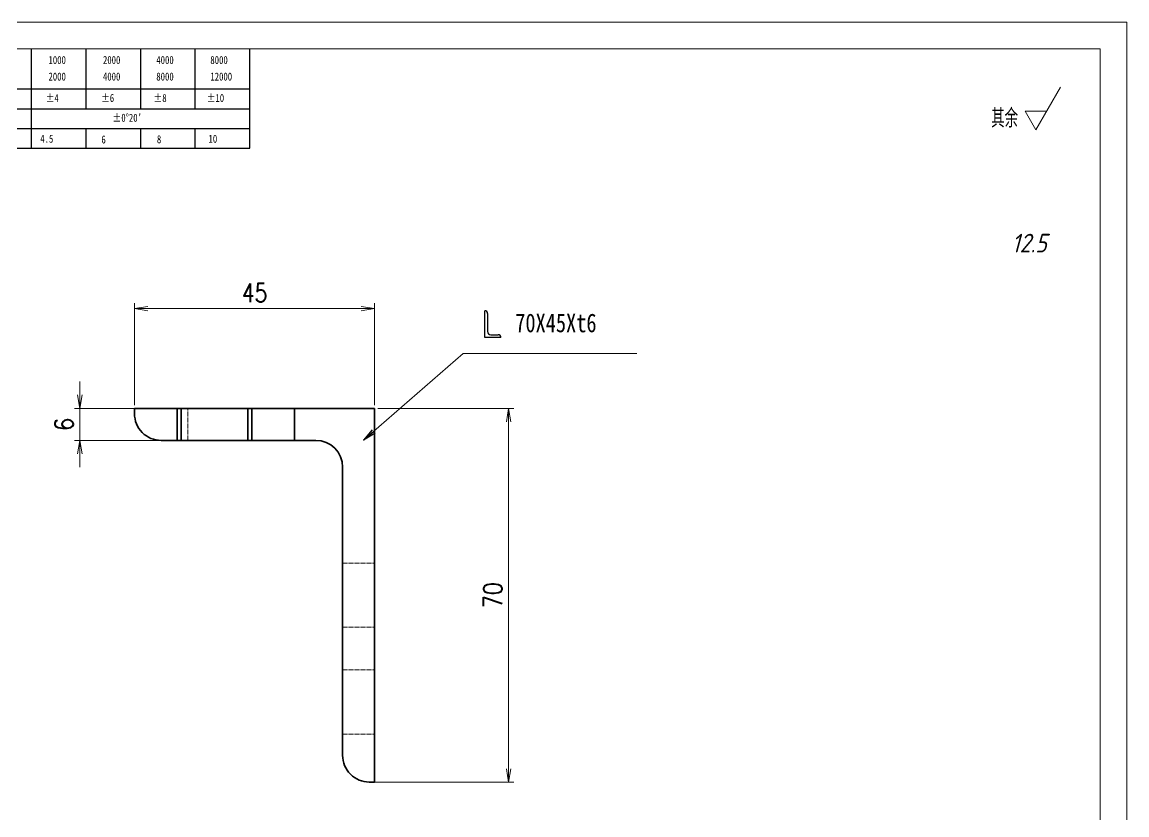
# Model space of a CAD drawing. Header units: millimetres. Extents: x -51813 to 38145, y -10860 to 38732.
# Drawn here: x -46972.3 to -46765.2, y 37916.5 to 38065 of the extents above; entities that cross this region are included whole.
import ezdxf
from ezdxf.enums import TextEntityAlignment as Align

# ---------------------------------------------------------------- set-up
doc = ezdxf.new("R2010")
doc.units = ezdxf.units.MM
doc.header["$LTSCALE"] = 0.5
doc.linetypes.add('DASHED', pattern=[15, 12, -3])
doc.linetypes.add('DOT2', pattern=[0.125, 0, -0.125])
for name, color, linetype in [('SYMBOL', 7, 'Continuous'), ('图\\M+19E79\\M+195B6\\M+18E9A', 7, 'Continuous'), ('车型', 7, 'Continuous')]:
    doc.layers.add(name, color=color, linetype=linetype)
doc.layers.add('图框', color=7, linetype='Continuous', lineweight=18)
doc.layers.add('标注线', color=3, linetype='Continuous', lineweight=18)
doc.layers.add('打印', color=7, linetype='Continuous', lineweight=15, plot=False)
doc.layers.add('打印-禁用', color=7, linetype='Continuous', lineweight=15, plot=False)
doc.styles.add('DIM', font='romans.shx', dxfattribs={"width": 0.8, "bigfont": 'bigfont.shx'})
doc.styles.add('国标', font='simfang.ttf', dxfattribs={"width": 0.8})
doc.styles.add('机械长仿宋', font='gbenor.shx', dxfattribs={"height": 1, "bigfont": 'gbcbig.shx'})
doc.dimstyles.new('DEH 1-1', dxfattribs={"dimtxt": 3.5, "dimasz": 2.5, "dimexe": 1, "dimexo": 0.625, "dimgap": 1.2, "dimtad": 1, "dimtoh": 1, "dimdsep": 46, "dimtxsty": 'DIM', "dimblk": 'OPEN', "dimcen": 0, "dimclrd": 8, "dimclre": 8, "dimclrt": 2, "dimazin": 2, "dimtfac": 0.5, "dimtmove": 0, "dimatfit": 3, "dimldrblk": 'OPEN', "dimfxl": 0, "dimtolj": 2, "dimlwd": 18, "dimlwe": 18, "dimarcsym": 0})
doc.dimstyles.new('DEH 1-1$0', dxfattribs={"dimtxt": 3.5, "dimasz": 2.5, "dimexe": 1, "dimexo": 0.625, "dimgap": 1.2, "dimtad": 1, "dimzin": 9, "dimdsep": 46, "dimtxsty": 'DIM', "dimblk": 'OPEN', "dimcen": 0, "dimclrd": 8, "dimclre": 8, "dimclrt": 2, "dimazin": 2, "dimtfac": 0.5, "dimtmove": 0, "dimatfit": 3, "dimldrblk": 'OPEN', "dimfxl": 0, "dimtolj": 2, "dimlwd": 18, "dimlwe": 18, "dimarcsym": 0})

# ---------------------------------------------------------------- blocks, each defined once
blk = doc.blocks.new('GZDEH零件A3图框V01版')
at = {"layer": '图\\M+19E79\\M+195B6\\M+18E9A', "color": 9}
for p, q in [((3072.2, -1561.98), (3072.2, -1554.46)), ((3082.42, -1561.98), (3082.42, -1554.46)), ((3092.64, -1561.98), (3092.64, -1554.46)), ((3102.86, -1561.98), (3102.86, -1554.46)), ((3113.09, -1573.08), (3113.09, -1554.46)), ((2996.09, -1561.98), (3113.09, -1561.98)), ((3072.2, -1573.08), (3072.2, -1561.98)), ((3082.42, -1565.68), (3082.42, -1561.98)), ((3092.64, -1565.68), (3092.64, -1561.98)), ((3102.86, -1565.68), (3102.86, -1561.98)), ((2996.09, -1565.68), (3113.09, -1565.68)), ((2996.09, -1569.38), (3113.09, -1569.38)), ((3082.42, -1573.08), (3082.42, -1569.48)), ((3092.64, -1573.08), (3092.64, -1569.38)), ((3102.86, -1573.08), (3102.86, -1569.38)), ((2990.09, -1573.08), (3113.09, -1573.08))]:
    blk.add_line(p, q, dxfattribs=at)
at = {"layer": '图框', "linetype": 'Continuous'}
for p, q in [((3272.49, -1554.46), (2882.49, -1554.46)), ((3272.49, -1832.96), (3272.49, -1554.46))]:
    blk.add_line(p, q, dxfattribs=at)
at = {"layer": '打印-禁用', "linetype": 'Continuous'}
for p, q in [((3277.49, -1549.46), (2857.49, -1549.46)), ((3277.49, -1846.46), (3277.49, -1549.46))]:
    blk.add_line(p, q, dxfattribs=at)
at = {"layer": '图\\M+19E79\\M+195B6\\M+18E9A', "color": 9, "style": '国标', "width": 0.8}
for s, p in [('1000', (3075.36, -1557.31)), ('2000', (3085.57, -1557.31)), ('4000', (3095.57, -1557.31)), ('8000', (3105.7, -1557.31)), ('2000', (3075.36, -1560.41)), ('4000', (3085.57, -1560.41)), ('8000', (3095.57, -1560.41)), ('12000', (3105.7, -1560.41)), ('±4', (3074.85, -1564.42)), ('±6', (3085.22, -1564.42)), ('±8', (3095.06, -1564.42)), ('±10', (3105.02, -1564.42)), ("±0%%D20'", (3087.38, -1568.12)), ('4.5', (3073.82, -1572.05)), ('6', (3085.28, -1572.19)), ('8', (3095.68, -1572.15)), ('10', (3105.36, -1572.06))]:
    blk.add_text(s, height=1.5, dxfattribs=at).set_placement(p)
blk = doc.blocks.new('DEH A3')
at = {"layer": '图框'}
blk.add_blockref('GZDEH零件A3图框V01版', (-2857.49, 1846.46), dxfattribs=at)
blk = doc.blocks.new('FINISHER_TR')
at = {"layer": '标注线'}
for p, q in [((0, 0), (4.62, 8)), ((-2.02, 3.5), (0, 0)), ((2.02, 3.5), (-2.02, 3.5))]:
    blk.add_line(p, q, dxfattribs=at)
at = {"layer": '标注线', "color": 2, "style": '机械长仿宋', "oblique": 15}
blk.add_attdef('0.0', text='', height=3.5, dxfattribs=at).set_placement((2.03, -24.04), align=Align.BOTTOM_RIGHT)
blk = doc.blocks.new('其余12.5')
at = {"layer": '标注线'}
blk.add_blockref('FINISHER_TR', (0, 0), dxfattribs=at).add_auto_attribs({'0.0': '12.5'})
at = {"layer": '标注线', "color": 7, "linetype": 'DOT2', "style": '机械长仿宋'}
blk.add_text('其余', height=3.5, dxfattribs=at).set_placement((-8.38, 0.4))
blk = doc.blocks.new('_Open')
at = {"color": 0, "linetype": 'ByBlock', "lineweight": -2}
for p, q in [((-1, 0.167), (0, 0)), ((-1, -0.167), (0, 0)), ((0, 0), (-1, 0))]:
    blk.add_line(p, q, dxfattribs=at)
blk = doc.blocks.new('*D124')
at = {"layer": 'Defpoints', "color": 0, "transparency": 16777216}
for p in [(-46906.25, 38011.3), (-46951.25, 37992.61), (-46906.25, 37992.61)]:
    blk.add_point(p, dxfattribs=at)
at = {"layer": '标注线', "color": 8, "lineweight": 18, "transparency": 16777216}
for p, q in [((-46951.25, 37993.23), (-46951.25, 38012.3)), ((-46948.75, 38011.3), (-46908.75, 38011.3)), ((-46906.25, 37993.23), (-46906.25, 38012.3))]:
    blk.add_line(p, q, dxfattribs=at)
at = {"layer": '标注线', "color": 8, "lineweight": 18, "transparency": 16777216, "xscale": 2.5, "yscale": 2.5, "zscale": 2.5, "rotation": 180}
blk.add_blockref('_Open', (-46951.25, 38011.3), dxfattribs=at)
at = {"layer": '标注线', "color": 8, "lineweight": 18, "transparency": 16777216, "xscale": 2.5, "yscale": 2.5, "zscale": 2.5}
blk.add_blockref('_Open', (-46906.25, 38011.3), dxfattribs=at)
at = {"layer": '标注线', "color": 2, "transparency": 16777216, "insert": (-46928.75, 38014.25), "char_height": 3.5, "attachment_point": 5, "style": 'DIM'}
blk.add_mtext('\\A2;45', dxfattribs=at)
blk = doc.blocks.new('*D125')
at = {"layer": 'Defpoints', "color": 0, "transparency": 16777216}
for p in [(-46906.25, 37992.61), (-46907.33, 37922.61), (-46881.14, 37922.61)]:
    blk.add_point(p, dxfattribs=at)
at = {"layer": '标注线', "color": 8, "lineweight": 18, "transparency": 16777216}
for p, q in [((-46905.63, 37992.61), (-46880.14, 37992.61)), ((-46881.14, 37990.11), (-46881.14, 37925.11)), ((-46906.7, 37922.61), (-46880.14, 37922.61))]:
    blk.add_line(p, q, dxfattribs=at)
at = {"layer": '标注线', "color": 8, "lineweight": 18, "transparency": 16777216, "xscale": 2.5, "yscale": 2.5, "zscale": 2.5}
for p, rotation in [((-46881.14, 37992.61), 90), ((-46881.14, 37922.61), 270)]:
    blk.add_blockref('_Open', p, dxfattribs=dict(at, rotation=rotation))
at = {"layer": '标注线', "color": 2, "transparency": 16777216, "insert": (-46884.09, 37957.61), "char_height": 3.5, "attachment_point": 5, "rotation": 90, "style": 'DIM'}
blk.add_mtext('\\A2;70', dxfattribs=at)
blk = doc.blocks.new('*D126')
at = {"layer": 'Defpoints', "color": 0, "transparency": 16777216}
for p in [(-46961.5, 37992.61), (-46934.11, 37992.61), (-46935.61, 37986.61)]:
    blk.add_point(p, dxfattribs=at)
at = {"layer": '标注线', "color": 8, "lineweight": 18, "transparency": 16777216}
for p, q in [((-46961.5, 37995.11), (-46961.5, 37997.61)), ((-46934.74, 37992.61), (-46962.5, 37992.61)), ((-46961.5, 37986.61), (-46961.5, 37992.61)), ((-46936.24, 37986.61), (-46962.5, 37986.61)), ((-46961.5, 37984.11), (-46961.5, 37981.61))]:
    blk.add_line(p, q, dxfattribs=at)
at = {"layer": '标注线', "color": 8, "lineweight": 18, "transparency": 16777216, "xscale": 2.5, "yscale": 2.5, "zscale": 2.5}
for p, rotation in [((-46961.5, 37992.61), 270), ((-46961.5, 37986.61), 90)]:
    blk.add_blockref('_Open', p, dxfattribs=dict(at, rotation=rotation))
at = {"layer": '标注线', "color": 2, "transparency": 16777216, "insert": (-46964.45, 37989.61), "char_height": 3.5, "attachment_point": 5, "rotation": 90, "style": 'DIM'}
blk.add_mtext('\\A2;6', dxfattribs=at)
blk = doc.blocks.new('L_SHARP_MARK5')
at = {"color": 0, "linetype": 'ByBlock', "lineweight": -2}
for p, q in [((-1.5, 0), (-1.5, 5)), ((-1, 4.5), (-1, 1.1)), ((1.5, 0), (-1.5, 0)), ((-0.4, 0.5), (1, 0.5))]:
    blk.add_line(p, q, dxfattribs=at)
for centre, radius, start, end in [((-1.5, 4.5), 0.5, 0, 90), ((-0.4, 1.1), 0.6, 180, 270), ((1, 0), 0.5, 0, 90)]:
    blk.add_arc(centre, radius, start, end, dxfattribs=at)

msp = doc.modelspace()

# ---------------------------------------------------------------- linework, layer by layer
at = {"color": 7, "lineweight": 35, "ltscale": 0.2}
for p, q in [((-46951.25, 37992.609), (-46943.25, 37992.609)), ((-46929.25, 37992.609), (-46921.25, 37992.609)), ((-46929.25, 37986.609), (-46921.25, 37986.609))]:
    msp.add_line(p, q, dxfattribs=at)
at = {"color": 7, "lineweight": 35, "ltscale": 0.025}
for p, q in [((-46951.25, 37991.609), (-46951.25, 37992.609)), ((-46906.25, 37922.609), (-46907.25, 37922.609))]:
    msp.add_line(p, q, dxfattribs=at)
at = {"color": 7, "lineweight": 35, "ltscale": 0.01875}
for p, q in [((-46943.25, 37992.609), (-46942.5, 37992.609)), ((-46930, 37992.609), (-46929.25, 37992.609)), ((-46942.5, 37986.609), (-46943.25, 37986.609)), ((-46929.25, 37986.609), (-46930, 37986.609))]:
    msp.add_line(p, q, dxfattribs=at)
at = {"color": 7, "lineweight": 35, "ltscale": 0.15}
for p, q in [((-46943.25, 37986.609), (-46943.25, 37992.609)), ((-46942.5, 37992.609), (-46942.5, 37986.609)), ((-46930, 37992.609), (-46930, 37986.609)), ((-46929.25, 37992.609), (-46929.25, 37986.609)), ((-46921.25, 37992.609), (-46921.25, 37986.609))]:
    msp.add_line(p, q, dxfattribs=at)
at = {"color": 7, "lineweight": 35, "ltscale": 0.3125}
for p, q in [((-46930, 37992.609), (-46942.5, 37992.609)), ((-46930, 37986.609), (-46942.5, 37986.609))]:
    msp.add_line(p, q, dxfattribs=at)
at = {"color": 1, "linetype": 'DASHED', "lineweight": 13, "ltscale": 0.15}
for p, q in [((-46941.25, 37986.609), (-46941.25, 37992.609)), ((-46912.25, 37963.609), (-46906.25, 37963.609)), ((-46912.25, 37951.609), (-46906.25, 37951.609)), ((-46912.25, 37943.609), (-46906.25, 37943.609)), ((-46912.25, 37931.609), (-46906.25, 37931.609))]:
    msp.add_line(p, q, dxfattribs=at)
at = {"color": 7, "lineweight": 35, "ltscale": 0.375}
msp.add_line((-46906.25, 37992.609), (-46921.25, 37992.609), dxfattribs=at)
at = {"color": 7, "lineweight": 35}
for p, q in [((-46906.25, 37992.609), (-46906.25, 37922.609)), ((-46912.25, 37927.609), (-46912.25, 37981.609))]:
    msp.add_line(p, q, dxfattribs=at)
at = {"color": 7, "lineweight": 35, "ltscale": 0.075}
msp.add_line((-46943.25, 37986.609), (-46946.25, 37986.609), dxfattribs=at)
at = {"color": 7, "lineweight": 35, "ltscale": 0.1}
msp.add_line((-46921.25, 37986.609), (-46917.25, 37986.609), dxfattribs=at)
at = {"color": 7, "lineweight": 35}
for centre, start, end in [((-46946.25, 37991.609), 179.99998, 269.99998), ((-46917.25, 37981.609), 359.99998, 89.99998), ((-46907.25, 37927.609), 179.99998, 269.99998)]:
    msp.add_arc(centre, 5, start, end, dxfattribs=at)
at = {"layer": '打印'}
msp.add_lwpolyline([(-47185.245, 38064.957), (-46765.245, 38064.957), (-46765.245, 37767.957), (-47185.245, 37767.957)], close=True, dxfattribs=at)

# ---------------------------------------------------------------- block references
at = {"layer": 'SYMBOL'}
msp.add_blockref('L_SHARP_MARK5', (-46884.077, 38005.897), dxfattribs=at)
at = {"layer": '图框'}
msp.add_blockref('DEH A3', (-47185.245, 37767.957), dxfattribs=at)
at = {"layer": '标注线'}
msp.add_blockref('其余12.5', (-46782.302, 38044.8), dxfattribs=at)

# ---------------------------------------------------------------- texts
at = {"layer": '车型', "color": 3, "style": '国标', "width": 0.8}
msp.add_text('70X45Xt6', height=3.5, dxfattribs=at).set_placement((-46872.269, 38006.866), align=Align.CENTER)

# ---------------------------------------------------------------- dimensions: what is measured, and where the dimension line sits
at = {"layer": '标注线'}
dim = msp.add_linear_dim(base=(-46906.25, 38011.301), p1=(-46951.25, 37992.609), p2=(-46906.25, 37992.609), dimstyle='DEH 1-1$0', dxfattribs=at)
dim.commit()
dim.dimension.update_dxf_attribs({"geometry": '*D124', "text_midpoint": (-46928.75, 38014.251)})
for base, p1, p2, picture, middle in [((-46961.498, 37992.609), (-46935.614, 37986.609), (-46934.111, 37992.609), '*D126', (-46964.448, 37989.609)), ((-46881.138, 37922.61), (-46906.25, 37992.609), (-46907.327, 37922.61), '*D125', (-46884.088, 37957.609))]:
    dim = msp.add_linear_dim(base=base, p1=p1, p2=p2, angle=90, dimstyle='DEH 1-1$0', dxfattribs=at)
    dim.commit()
    dim.dimension.update_dxf_attribs({"geometry": picture, "text_midpoint": middle})

# ---------------------------------------------------------------- leaders
msp.add_leader([(-46908.313, 37986.649), (-46889.67, 38002.908), (-46857.13, 38002.908)], dimstyle='DEH 1-1', override={"dimgap": 1.2, "dimtad": 1}, dxfattribs=at)

doc.saveas('drawing.dxf')
